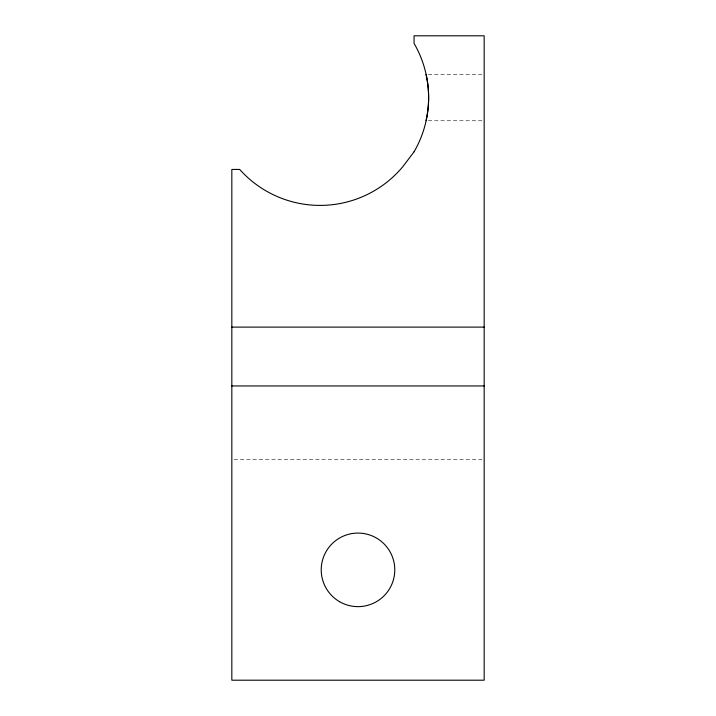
<?xml version="1.0" encoding="UTF-8"?>
<svg xmlns="http://www.w3.org/2000/svg" width="716" height="716" viewBox="0 0 716 716"><rect width="100%" height="100%" fill="white"/><g stroke="black" fill="none" stroke-linecap="round" stroke-linejoin="round"><path stroke-width="0.54" stroke-dasharray="3.58 2.69" d="M428.257 74.419L481.931 74.419M428.257 120.762L481.931 120.762M234.06 459.511L481.94 459.511"/><path stroke-width="1.07" d="M426.02 120.762C429.466 105.583 429.466 89.598 426.02 74.419M231.832 327.105L484.168 327.105M231.832 385.951L484.168 385.951M414.063 151.81L402.777 166.73A107.803 107.803 0 0 1 239.672 169.432L231.832 169.432L231.832 680.2L484.168 680.2L484.168 35.8L414.063 35.8L414.063 43.372A108.134 108.134 0 0 1 414.063 151.81M339.608 601.708A36.785 36.785 0 0 0 394.785 569.855A36.785 36.785 0 0 0 339.608 538.002A36.785 36.785 0 0 0 339.608 601.708"/></g></svg>
